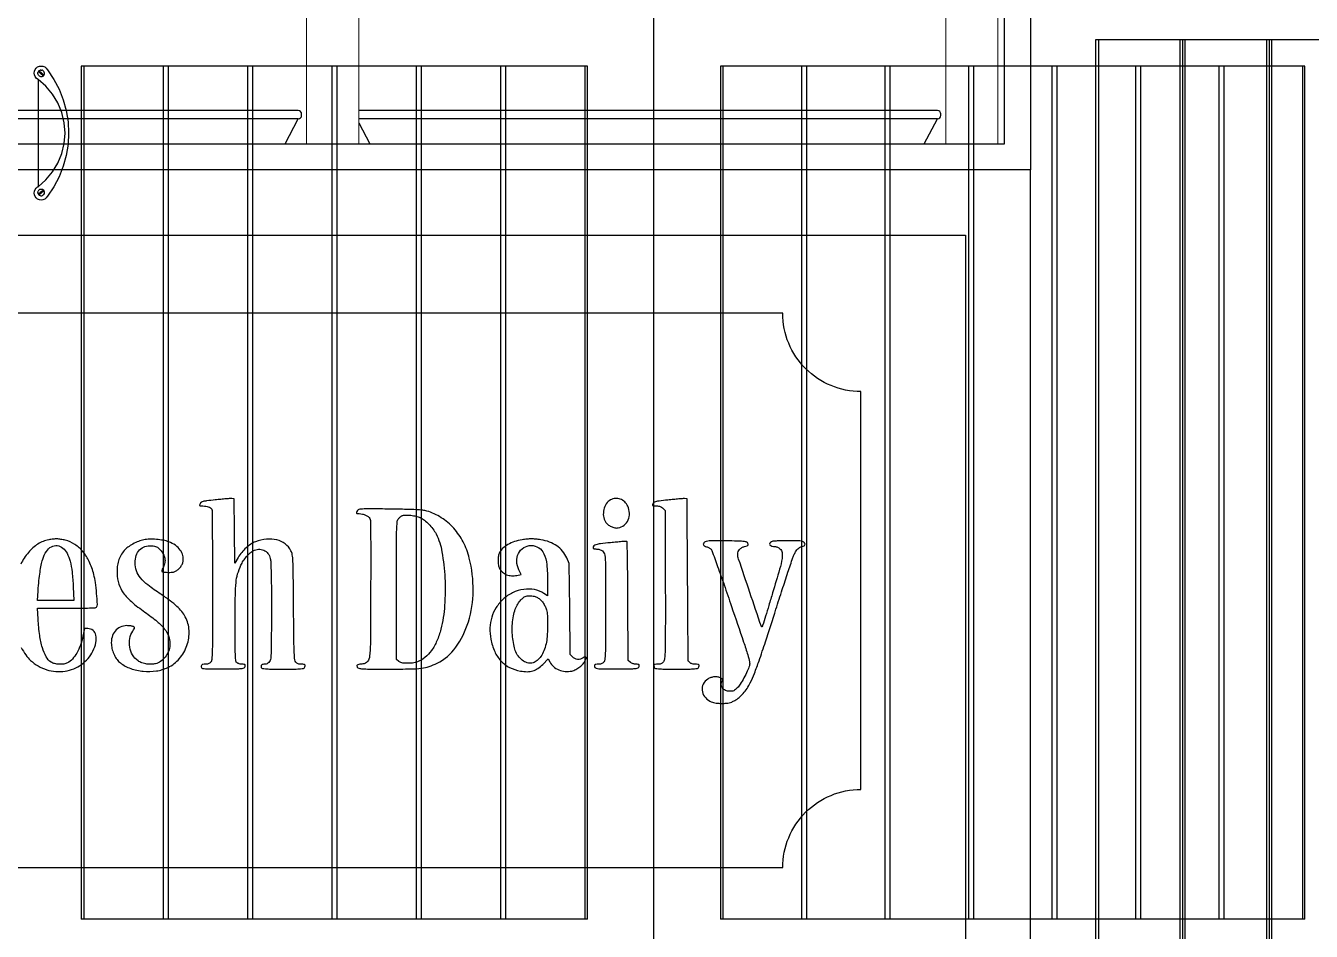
# Model space of a CAD drawing. Header units: millimetres. Extents: x 106699 to 122058, y 158555 to 162844.
# Drawn here: x 108572.9 to 108671.4, y 160760.4 to 160829.9 of the extents above; entities that cross this region are included whole.
import ezdxf

# ---------------------------------------------------------------- set-up
doc = ezdxf.new("R2010")
doc.units = ezdxf.units.MM
for name, color, linetype, lineweight in [('300_Z4_STR_F03$0$AUDIT_D_220920114151-103', 251, 'Continuous', 5), ('ahsap gorunus arka kalın', 43, 'Continuous', 9), ('cam gorunus on', 142, 'Continuous', 15)]:
    doc.layers.add(name, color=color, linetype=linetype, lineweight=lineweight)
doc.layers.add('S2000-002 Çizgi', color=7, linetype='Continuous')

# ---------------------------------------------------------------- blocks, each defined once
blk = doc.blocks.new('A$C254879b2')
at = {"layer": 'S2000-002 Çizgi', "color": 8, "true_color": 0x7a7a7a}
for p, q in [((415.628, 12.001), (415.628, 87.5)), ((368.119, 81.86), (368.137, 82)), ((368.137, 81.721), (368.119, 81.86)), ((368.137, 82), (368.191, 82.13)), ((368.191, 82.13), (368.277, 82.242)), ((368.277, 82.242), (368.389, 82.328)), ((368.389, 82.328), (368.519, 82.381)), ((368.404, 81.822), (368.408, 81.889)), ((368.418, 81.757), (368.404, 81.822)), ((368.408, 81.889), (368.428, 81.952)), ((368.428, 81.952), (368.446, 81.979)), ((368.465, 82.008), (368.446, 81.979)), ((368.446, 81.979), (368.504, 81.929)), ((368.49, 82.032), (368.465, 82.008)), ((368.49, 82.032), (368.514, 82.053)), ((368.549, 81.982), (368.49, 82.032)), ((368.533, 81.902), (368.504, 81.929)), ((368.514, 82.053), (368.573, 82.083)), ((368.519, 82.381), (368.658, 82.4)), ((368.533, 81.902), (368.538, 81.9)), ((368.577, 81.867), (368.538, 81.9)), ((368.549, 81.982), (368.58, 81.957)), ((368.639, 82.097), (368.573, 82.083)), ((368.577, 81.867), (368.697, 81.765)), ((368.58, 81.957), (368.583, 81.953)), ((368.583, 81.953), (368.622, 81.92)), ((368.742, 81.818), (368.622, 81.92)), ((368.639, 82.097), (368.705, 82.094)), ((368.658, 82.4), (368.798, 82.381)), ((368.769, 82.074), (368.705, 82.094)), ((368.742, 81.818), (368.78, 81.785)), ((368.825, 82.037), (368.769, 82.074)), ((368.798, 82.381), (368.928, 82.328)), ((368.87, 81.988), (368.825, 82.037)), ((368.9, 81.928), (368.87, 81.988)), ((368.89, 81.733), (368.911, 81.797)), ((368.914, 81.863), (368.9, 81.928)), ((368.911, 81.797), (368.914, 81.863)), ((368.928, 82.328), (369.04, 82.242)), ((369.04, 82.242), (369.125, 82.13)), ((369.125, 82.13), (369.139, 82.098)), ((369.139, 82.098), (369.623, 81.381)), ((371.729, 82.4), (371.729, 17.001)), ((371.92, 82.4), (371.729, 82.4)), ((371.92, 82.4), (371.92, 17.001)), ((378.005, 82.4), (371.92, 82.4)), ((378.005, 82.4), (378.005, 17.001)), ((378.196, 82.4), (378.005, 82.4)), ((378.386, 82.4), (378.196, 82.4)), ((378.386, 82.4), (378.386, 17.001)), ((384.472, 82.4), (378.386, 82.4)), ((384.472, 82.4), (384.472, 17.001)), ((384.662, 82.4), (384.472, 82.4)), ((384.853, 82.4), (384.662, 82.4)), ((384.853, 82.4), (384.853, 17.001)), ((390.938, 82.4), (384.853, 82.4)), ((390.938, 82.4), (390.938, 17.001)), ((391.129, 82.4), (390.938, 82.4)), ((391.319, 82.4), (391.129, 82.4)), ((391.319, 82.4), (391.319, 17.001)), ((397.405, 82.4), (391.319, 82.4)), ((397.405, 82.4), (397.405, 17.001)), ((397.595, 82.4), (397.405, 82.4)), ((397.786, 82.4), (397.595, 82.4)), ((397.786, 82.4), (397.786, 17.001)), ((403.871, 82.4), (397.786, 82.4)), ((403.871, 82.4), (403.871, 17.001)), ((404.062, 82.4), (403.871, 82.4)), ((404.252, 82.4), (404.062, 82.4)), ((404.252, 82.4), (404.252, 17.001)), ((410.338, 82.4), (404.252, 82.4)), ((410.338, 82.4), (410.338, 17.001)), ((410.528, 82.4), (410.338, 82.4)), ((410.528, 17.001), (410.528, 82.4)), ((420.728, 82.4), (420.728, 17.001)), ((420.916, 82.4), (420.728, 82.4)), ((420.916, 82.4), (420.916, 17.001)), ((426.939, 82.4), (420.916, 82.4)), ((426.939, 82.4), (426.939, 17.001)), ((427.128, 82.4), (426.939, 82.4)), ((427.316, 82.4), (427.128, 82.4)), ((427.316, 82.4), (427.316, 17.001)), ((433.339, 82.4), (427.316, 82.4)), ((433.339, 82.4), (433.339, 17.001)), ((433.528, 82.4), (433.339, 82.4)), ((433.716, 82.4), (433.528, 82.4)), ((433.716, 82.4), (433.716, 17.001)), ((439.739, 82.4), (433.716, 82.4)), ((439.739, 82.4), (439.739, 17.001)), ((439.928, 82.4), (439.739, 82.4)), ((440.116, 82.4), (439.928, 82.4)), ((440.116, 82.4), (440.116, 17.001)), ((446.139, 82.4), (440.116, 82.4)), ((446.139, 82.4), (446.139, 17.001)), ((446.328, 82.4), (446.139, 82.4)), ((446.516, 82.4), (446.328, 82.4)), ((446.516, 82.4), (446.516, 17.001)), ((452.539, 82.4), (446.516, 82.4)), ((452.539, 82.4), (452.539, 17.001)), ((452.728, 82.4), (452.539, 82.4)), ((452.916, 82.4), (452.728, 82.4)), ((452.916, 82.4), (452.916, 17.001)), ((458.939, 82.4), (452.916, 82.4)), ((458.939, 82.4), (458.939, 17.001)), ((459.128, 82.4), (458.939, 82.4)), ((459.316, 82.4), (459.128, 82.4)), ((459.316, 82.4), (459.316, 17.001)), ((465.339, 82.4), (459.316, 82.4)), ((465.339, 82.4), (465.339, 17.001)), ((465.528, 82.4), (465.339, 82.4)), ((465.528, 17.001), (465.528, 82.4)), ((368.191, 81.591), (368.137, 81.721)), ((368.277, 81.479), (368.191, 81.591)), ((368.389, 81.393), (368.277, 81.479)), ((368.421, 81.38), (368.389, 81.393)), ((368.449, 81.698), (368.418, 81.757)), ((369.021, 80.858), (368.421, 81.38)), ((368.421, 81.38), (368.421, 80.809)), ((368.421, 80.809), (368.421, 80.177)), ((368.449, 81.698), (368.494, 81.648)), ((368.494, 81.648), (368.55, 81.612)), ((368.55, 81.612), (368.613, 81.591)), ((368.613, 81.591), (368.68, 81.588)), ((368.68, 81.588), (368.745, 81.602)), ((368.735, 81.733), (368.697, 81.765)), ((368.738, 81.728), (368.735, 81.733)), ((368.769, 81.704), (368.738, 81.728)), ((368.745, 81.602), (368.804, 81.632)), ((368.769, 81.704), (368.828, 81.654)), ((368.785, 81.783), (368.78, 81.785)), ((368.785, 81.783), (368.814, 81.756)), ((368.804, 81.632), (368.828, 81.654)), ((368.873, 81.706), (368.814, 81.756)), ((368.828, 81.654), (368.854, 81.677)), ((368.854, 81.677), (368.873, 81.706)), ((368.873, 81.706), (368.89, 81.733)), ((369.534, 80.249), (369.021, 80.858)), ((369.623, 81.381), (370.027, 80.617)), ((368.421, 80.177), (368.421, 79.494)), ((369.946, 79.568), (369.534, 80.249)), ((370.027, 80.617), (370.346, 79.813)), ((368.421, 79.494), (368.421, 78.772)), ((370.247, 78.831), (369.946, 79.568)), ((370.346, 79.813), (370.577, 78.98)), ((370.577, 78.98), (370.716, 78.127)), ((368.421, 78.772), (368.421, 78.024)), ((368.421, 78.024), (368.421, 77.263)), ((370.431, 78.057), (370.247, 78.831)), ((370.493, 77.263), (370.431, 78.057)), ((370.716, 78.127), (370.763, 77.263)), ((368.421, 77.263), (368.421, 76.502)), ((370.431, 76.47), (370.493, 77.263)), ((370.763, 77.263), (370.716, 76.4)), ((368.421, 76.502), (368.421, 75.754)), ((370.247, 75.696), (370.431, 76.47)), ((370.716, 76.4), (370.577, 75.547)), ((368.421, 75.754), (368.421, 75.033)), ((368.421, 75.033), (368.421, 74.35)), ((369.534, 74.278), (369.946, 74.959)), ((369.946, 74.959), (370.247, 75.696)), ((370.577, 75.547), (370.346, 74.713)), ((368.421, 74.35), (368.421, 73.717)), ((369.021, 73.669), (369.534, 74.278)), ((370.027, 73.91), (369.623, 73.145)), ((370.346, 74.713), (370.027, 73.91)), ((368.137, 72.806), (368.191, 72.936)), ((368.191, 72.936), (368.277, 73.048)), ((368.277, 73.048), (368.389, 73.133)), ((368.389, 73.133), (368.421, 73.147)), ((368.421, 73.717), (368.421, 73.147)), ((368.421, 73.147), (369.021, 73.669)), ((368.504, 72.914), (368.561, 72.949)), ((368.561, 72.949), (368.625, 72.967)), ((368.625, 72.967), (368.692, 72.969)), ((368.692, 72.969), (368.757, 72.953)), ((368.757, 72.953), (368.815, 72.921)), ((369.623, 73.145), (369.139, 72.429)), ((368.119, 72.666), (368.137, 72.806)), ((368.137, 72.527), (368.119, 72.666)), ((368.191, 72.397), (368.137, 72.527)), ((368.277, 72.285), (368.191, 72.397)), ((368.389, 72.199), (368.277, 72.285)), ((368.519, 72.145), (368.389, 72.199)), ((368.41, 72.743), (368.426, 72.808)), ((368.41, 72.743), (368.411, 72.676)), ((368.43, 72.612), (368.411, 72.676)), ((368.458, 72.866), (368.426, 72.808)), ((368.446, 72.585), (368.43, 72.612)), ((368.507, 72.633), (368.446, 72.585)), ((368.446, 72.585), (368.464, 72.555)), ((368.504, 72.914), (368.458, 72.866)), ((368.464, 72.555), (368.49, 72.531)), ((368.49, 72.531), (368.55, 72.579)), ((368.49, 72.531), (368.513, 72.509)), ((368.507, 72.633), (368.536, 72.659)), ((368.513, 72.509), (368.571, 72.477)), ((368.658, 72.127), (368.519, 72.145)), ((368.536, 72.659), (368.541, 72.661)), ((368.541, 72.661), (368.581, 72.693)), ((368.581, 72.603), (368.55, 72.579)), ((368.571, 72.477), (368.636, 72.461)), ((368.704, 72.791), (368.581, 72.693)), ((368.581, 72.603), (368.585, 72.607)), ((368.624, 72.639), (368.585, 72.607)), ((368.624, 72.639), (368.747, 72.737)), ((368.636, 72.461), (368.703, 72.462)), ((368.798, 72.145), (368.658, 72.127)), ((368.703, 72.462), (368.767, 72.481)), ((368.704, 72.791), (368.743, 72.823)), ((368.746, 72.827), (368.743, 72.823)), ((368.746, 72.827), (368.778, 72.85)), ((368.786, 72.769), (368.747, 72.737)), ((368.767, 72.481), (368.824, 72.515)), ((368.838, 72.899), (368.778, 72.85)), ((368.791, 72.771), (368.786, 72.769)), ((368.821, 72.796), (368.791, 72.771)), ((368.928, 72.199), (368.798, 72.145)), ((368.815, 72.921), (368.838, 72.899)), ((368.821, 72.796), (368.881, 72.845)), ((368.824, 72.515), (368.87, 72.563)), ((368.863, 72.875), (368.838, 72.899)), ((368.881, 72.845), (368.863, 72.875)), ((368.87, 72.563), (368.902, 72.622)), ((368.898, 72.818), (368.881, 72.845)), ((368.917, 72.753), (368.898, 72.818)), ((368.902, 72.622), (368.918, 72.687)), ((368.918, 72.687), (368.917, 72.753)), ((369.04, 72.285), (368.928, 72.199)), ((369.125, 72.397), (369.04, 72.285)), ((369.139, 72.429), (369.125, 72.397)), ((371.92, 17.001), (371.729, 17.001)), ((378.005, 17.001), (371.92, 17.001)), ((378.196, 17.001), (378.005, 17.001)), ((378.386, 17.001), (378.196, 17.001)), ((384.472, 17.001), (378.386, 17.001)), ((384.662, 17.001), (384.472, 17.001)), ((384.853, 17.001), (384.662, 17.001)), ((390.938, 17.001), (384.853, 17.001)), ((391.129, 17.001), (390.938, 17.001)), ((391.319, 17.001), (391.129, 17.001)), ((397.405, 17.001), (391.319, 17.001)), ((397.595, 17.001), (397.405, 17.001)), ((397.786, 17.001), (397.595, 17.001)), ((403.871, 17.001), (397.786, 17.001)), ((404.062, 17.001), (403.871, 17.001)), ((404.252, 17.001), (404.062, 17.001)), ((410.338, 17.001), (404.252, 17.001)), ((410.528, 17.001), (410.338, 17.001)), ((420.916, 17.001), (420.728, 17.001)), ((426.939, 17.001), (420.916, 17.001)), ((427.128, 17.001), (426.939, 17.001)), ((427.316, 17.001), (427.128, 17.001)), ((433.339, 17.001), (427.316, 17.001)), ((433.528, 17.001), (433.339, 17.001)), ((433.716, 17.001), (433.528, 17.001)), ((439.739, 17.001), (433.716, 17.001)), ((439.928, 17.001), (439.739, 17.001)), ((440.116, 17.001), (439.928, 17.001)), ((446.139, 17.001), (440.116, 17.001)), ((446.328, 17.001), (446.139, 17.001)), ((446.516, 17.001), (446.328, 17.001)), ((452.539, 17.001), (446.516, 17.001)), ((452.728, 17.001), (452.539, 17.001)), ((452.916, 17.001), (452.728, 17.001)), ((458.939, 17.001), (452.916, 17.001)), ((459.128, 17.001), (458.939, 17.001)), ((459.316, 17.001), (459.128, 17.001)), ((465.339, 17.001), (459.316, 17.001)), ((465.528, 17.001), (465.339, 17.001))]:
    blk.add_line(p, q, dxfattribs=at)
blk = doc.blocks.new('A$C25c8e8f5')
at = {"layer": 'cam gorunus on'}
for p, q in [((150.998, 5.471, -6.083), (150.998, 65.971, 0.07)), ((98, 5.471, -6.083), (98, 61.971, 0.07)), ((101.996, 5.471, -6.083), (101.996, 61.971, 0.07)), ((147.003, 5.471, -6.083), (147.003, 61.971, 0.07))]:
    blk.add_line(p, q, dxfattribs=at)
at = {"layer": 'S2000-002 Çizgi', "color": 8, "true_color": 0x7a7a7a}
for p, q in [((52.993, 5.471, -6.083), (98, 5.471, -6.083)), ((101.996, 5.471, -6.083), (147.003, 5.471, -6.083))]:
    blk.add_line(p, q, dxfattribs=at)
at = {"layer": 'S2000-002 Çizgi', "color": 8, "true_color": 0x7a7a7a, "elevation": -6.083}
for points in [[(97.366, 7.376, 0.414214), (97.62, 7.63), (97.62, 7.757, 0.414214), (97.366, 8.011), (52.993, 8.011)], [(146.369, 7.376, 0.414214), (146.623, 7.63), (146.623, 7.757, 0.414214), (146.369, 8.011), (101.996, 8.011)]]:
    blk.add_lwpolyline(points, format="xyb", dxfattribs=at)
for points in [[(52.993, 7.077), (53.849, 5.471), (96.35, 5.471), (97.366, 7.376), (52.993, 7.376)], [(101.996, 7.077), (102.852, 5.471), (145.353, 5.471), (146.369, 7.376), (101.996, 7.376)]]:
    blk.add_lwpolyline(points, dxfattribs=at)
blk = doc.blocks.new('A$C75c05701')
for points in [[(101.08, 21.07, 0.00301), (100.18, 20.97, 0.031649), (99.82, 20.91, 0.088385), (99.62, 20.82, 0.138022), (99.51, 20.68, 0.032296), (99.45, 20.54, 0.308533), (99.47, 20.48, 0.16035), (99.55, 20.45, 0.009033), (99.8, 20.45, -0.040323), (100.1, 20.42, -0.048696), (100.36, 20.35, -0.055089), (100.58, 20.25, -0.101875), (100.72, 20.11, -0.145671), (100.75, 20.01, -0.000152), (100.77, 17.75, -0.001444), (100.79, 15.21, -0.000884), (100.79, 12.22, -0.000363), (100.79, 7.15, -0.005907), (100.77, 5.44, -0.011816), (100.72, 4.53, -0.180228), (100.59, 4.25, -0.061877), (100.49, 4.17, -0.046522), (100.35, 4.1, -0.044352), (100.2, 4.06, -0.043768), (100.05, 4.05, 0.036616), (99.81, 4.03, 0.143139), (99.68, 3.97, 0.215675), (99.63, 3.86, 0.093376), (99.65, 3.71, 0.259912), (99.76, 3.62, 0.032114), (100.08, 3.58, 0.015887), (100.65, 3.56, 0.001859), (101.93, 3.57, 0.00128), (103.4, 3.59, 0.023614), (103.87, 3.62, 0.09741), (104.08, 3.69, 0.236677), (104.18, 3.82, 0.056458), (104.18, 3.94, 0.216303), (104.14, 4.01, 0.139501), (104.06, 4.04, 0.019946), (103.87, 4.05, -0.036272), (103.73, 4.06, -0.028973), (103.57, 4.09, -0.029814), (103.44, 4.14, -0.062964), (103.34, 4.19, -0.199403), (103.22, 4.39, -0.026425), (103.17, 4.87, -0.010831), (103.15, 5.8, -0.000787), (103.14, 8.37, -0.00274), (103.16, 11.21, -0.021997), (103.23, 12.52, -0.044954), (103.4, 13.41, -0.037575), (103.74, 14.31, -0.039595), (103.98, 14.75, -0.029224), (104.32, 15.2, -0.029767), (104.68, 15.58, -0.067661), (105.01, 15.8, -0.10479), (105.56, 15.96, -0.121264), (106.1, 15.86, -0.12131), (106.53, 15.52, -0.104921), (106.78, 15.01, -0.053708), (106.83, 14.63, -0.002892), (106.87, 13.42, -0.0037), (106.89, 11.79, -0.00142), (106.89, 9.53, -0.00122), (106.88, 5.75, -0.028304), (106.82, 4.68, -0.144266), (106.62, 4.23, -0.22352), (106.24, 4.05, 0.037457), (106.01, 4.03, 0.14318), (105.87, 3.97, 0.21404), (105.83, 3.86, 0.094066), (105.85, 3.71, 0.259047), (105.96, 3.62, 0.02991), (106.28, 3.58, 0.015736), (106.85, 3.55, 0.001987), (108.09, 3.55, 0.001999), (109.33, 3.55, 0.015632), (109.9, 3.58, 0.029305), (110.23, 3.62, 0.259789), (110.33, 3.71, 0.043527), (110.39, 3.89, 0.242265), (110.36, 3.99, 0.181153), (110.26, 4.04, 0.02391), (110.01, 4.05, -0.034491), (109.83, 4.06, -0.053264), (109.67, 4.1, -0.059793), (109.54, 4.16, -0.061407), (109.43, 4.26, -0.158808), (109.32, 4.52, -0.015877), (109.26, 5.22, -0.007696), (109.23, 6.51, -0.000605), (109.19, 9.93, 0.000562), (109.16, 13.51, 0.008654), (109.12, 14.74, 0.025202), (109.06, 15.4, 0.086313), (108.92, 15.81, 0.109347), (108.32, 16.52, 0.099042), (107.45, 16.93, 0.087417), (106.4, 17.01, 0.064666), (105.25, 16.74, 0.055482), (104.76, 16.49, 0.03902), (104.27, 16.11, 0.037281), (103.82, 15.64, 0.038166), (103.45, 15.11), (103.1, 14.51), (103.07, 17.86), (103.04, 21.2), (102.79, 21.21, 0.031128), (102.63, 21.21, 0.002337), (102.19, 21.18, 0.003224), (101.66, 21.13, 0.002445)], [(115.8, 19.96, 0.019508), (115.71, 19.77, 0.247013), (115.71, 19.7, 0.239843), (115.78, 19.66, 0.018483), (116, 19.65, -0.059377), (116.32, 19.61, -0.04601), (116.65, 19.5, -0.047898), (116.93, 19.34, -0.117236), (117.09, 19.16, -0.119501), (117.14, 18.94, -0.001127), (117.17, 17.3, -0.002861), (117.18, 15.09, -0.000853), (117.17, 11.7, -0.000662), (117.14, 6.15, -0.024173), (117.07, 4.88, -0.146854), (116.85, 4.34, -0.194856), (116.38, 4.08, 0.006633), (115.94, 4.03, 0.093369), (115.79, 3.97, 0.306162), (115.75, 3.89, 0.090276), (115.79, 3.75, 0.216607), (115.95, 3.63, 0.04124), (116.32, 3.58, 0.014343), (117.04, 3.55, 0.00098), (119.08, 3.55, 0.003771), (121.35, 3.57, 0.026824), (122.45, 3.64, 0.050031), (123.23, 3.82, 0.035548), (124.06, 4.16, 0.12227), (125.99, 5.81, 0.080862), (127.29, 8.44, 0.071872), (127.79, 11.66, 0.06389), (127.39, 15.03, 0.057386), (126.75, 16.72, 0.064719), (125.77, 18.15, 0.067251), (124.49, 19.23, 0.070413), (122.99, 19.92, 0.045078), (122.57, 20, 0.013485), (121.91, 20.06, 0.0083), (120.9, 20.09, 0.001871), (119.18, 20.12, 0.000909), (117.06, 20.15, 0.014124), (116.33, 20.13, 0.041987), (115.96, 20.08, 0.219567)], [(142, 21.07, 0.124641), (141.57, 20.67, 0.087296), (141.32, 20.07, 0.08521), (141.28, 19.39, 0.109575), (141.49, 18.81, 0.082245), (141.73, 18.53, 0.060983), (142.08, 18.31, 0.062332), (142.46, 18.18, 0.098755), (142.8, 18.18, 0.11654), (143.42, 18.47, 0.122432), (143.84, 19, 0.115916), (143.97, 19.69, 0.096959), (143.8, 20.42, 0.093846), (143.48, 20.87, 0.105835), (143.03, 21.16, 0.108989), (142.51, 21.22, 0.104828)], [(147.95, 21.06, 0.002976), (147.05, 20.96, 0.030261), (146.68, 20.89, 0.084862), (146.49, 20.8, 0.16069), (146.38, 20.67, 0.051508), (146.35, 20.54, 0.300888), (146.38, 20.48, 0.128978), (146.47, 20.45, 0.008726), (146.75, 20.45, -0.026887), (146.98, 20.44, -0.057858), (147.16, 20.4, -0.065984), (147.31, 20.32, -0.045819), (147.45, 20.2), (147.69, 19.96), (147.69, 12.27, -0.000359), (147.69, 7.19, -0.006153), (147.67, 5.53, -0.014455), (147.62, 4.65, -0.146702), (147.49, 4.31, -0.044989), (147.36, 4.18, -0.077821), (147.24, 4.1, -0.071272), (147.09, 4.06, -0.032307), (146.89, 4.05, 0.023125), (146.63, 4.04, 0.178723), (146.53, 3.99, 0.244831), (146.5, 3.89, 0.044245), (146.55, 3.71, 0.261126), (146.66, 3.62, 0.028436), (146.99, 3.58, 0.015304), (147.58, 3.55, 0.001944), (148.84, 3.55, 0.001944), (150.11, 3.55, 0.015304), (150.7, 3.58, 0.028436), (151.03, 3.62, 0.261126), (151.13, 3.71, 0.044255), (151.19, 3.89, 0.244866), (151.16, 3.99, 0.17869), (151.05, 4.04, 0.023114), (150.8, 4.05, -0.03416), (150.64, 4.06, -0.035443), (150.48, 4.09, -0.038214), (150.34, 4.14, -0.088812), (150.25, 4.21, 0.001685), (150.19, 4.27, 0.00233), (150.13, 4.32, 0.001458), (150.09, 4.37, 0.028801), (150.07, 4.38, -0.232434), (150.06, 4.4, -0.00001), (150.04, 6.86, -0.000435), (150.02, 9.58, -0.000262), (150, 12.8), (149.94, 21.2), (149.69, 21.21, 0.033258), (149.53, 21.21, 0.002433), (149.08, 21.17, 0.003386), (148.54, 21.12, 0.002558)], [(122.3, 19.24, -0.06169), (122.75, 18.98, -0.036674), (123.2, 18.57, -0.035266), (123.62, 18.07, -0.04038), (123.95, 17.55, -0.075179), (124.56, 15.68, -0.029627), (124.86, 12.99, -0.029525), (124.83, 10.13, -0.045222), (124.44, 7.68, -0.039164), (124.03, 6.47, -0.054132), (123.47, 5.47, -0.062645), (122.79, 4.74, -0.092972), (122.03, 4.31, -0.047789), (121.5, 4.18, -0.038471), (120.92, 4.15, -0.039282), (120.39, 4.2, -0.127475), (120.08, 4.34), (119.84, 4.53), (119.84, 11.68, -0.00039), (119.85, 16.4, -0.00664), (119.87, 17.96, -0.016633), (119.92, 18.77, -0.13752), (120.05, 19.11, -0.036886), (120.15, 19.23, -0.029274), (120.27, 19.33, -0.030108), (120.4, 19.42, -0.062816), (120.5, 19.47, -0.07729), (120.85, 19.51, -0.028219), (121.34, 19.48, -0.0282), (121.86, 19.38, -0.041455)], [(85.29, 16.09, -0.099584), (85.73, 15.54, -0.053151), (86.04, 14.72, -0.038663), (86.25, 13.6, -0.016569), (86.37, 12.07), (86.42, 10.65), (84.55, 10.65), (82.67, 10.65), (82.74, 11.67, -0.007195), (82.82, 12.73, -0.012617), (82.93, 13.59, -0.01513), (83.05, 14.32, -0.023773), (83.21, 14.93, -0.068433), (83.59, 15.73, -0.123286), (84.11, 16.23, -0.161334), (84.71, 16.34, -0.14269)], [(93.69, 16.94, 0.043284), (93.14, 16.78, 0.030282), (92.55, 16.5, 0.030747), (92.02, 16.17, 0.060004), (91.65, 15.83, 0.047822), (91.29, 15.32, 0.054071), (91.06, 14.77, 0.050585), (90.93, 14.16, 0.034478), (90.91, 13.45, 0.065195), (91.1, 12.36, 0.08157), (91.55, 11.44, 0.061147), (92.39, 10.54, 0.021479), (93.79, 9.45, -0.017484), (95.07, 8.48, -0.05301), (95.84, 7.7, -0.078756), (96.25, 6.98, -0.090685), (96.39, 6.2, -0.078148), (96.29, 5.55, -0.06863), (95.99, 4.93, -0.070846), (95.54, 4.43, -0.095444), (95.02, 4.14, -0.066715), (94.55, 4.05, -0.047116), (94.01, 4.07, -0.047483), (93.49, 4.2, -0.072434), (93.08, 4.4, -0.107763), (92.52, 5.01, -0.08888), (92.22, 5.83, -0.088294), (92.23, 6.72, -0.104312), (92.54, 7.49, 0.008217), (92.69, 7.72, 0.112134), (92.73, 7.81, 0.249189), (92.7, 7.88, 0.054863), (92.6, 7.95, 0.067328), (92.49, 7.99, 0.018686), (92.32, 8.02, 0.018509), (92.12, 8.04, 0.018435), (91.92, 8.05, 0.107761), (91.24, 7.9, 0.11562), (90.71, 7.49, 0.107121), (90.39, 6.86, 0.08196), (90.32, 6.08, 0.051363), (90.42, 5.54, 0.043633), (90.63, 5, 0.045176), (90.91, 4.53, 0.071604), (91.25, 4.19, 0.078999), (92.32, 3.61, 0.060336), (93.63, 3.32, 0.059863), (94.98, 3.36, 0.074618), (96.18, 3.72, 0.106207), (97.37, 4.63, 0.09409), (98.15, 6, 0.094974), (98.37, 7.54, 0.110789), (97.98, 8.96, 0.048508), (97.61, 9.51, 0.035694), (97.11, 10.04, 0.027332), (96.42, 10.62, 0.011927), (95.44, 11.31, -0.017185), (94.1, 12.26, -0.057517), (93.33, 13.01, -0.086629), (92.92, 13.73, -0.083773), (92.78, 14.56, -0.077743), (92.9, 15.32, -0.116288), (93.24, 15.9, -0.124066), (93.79, 16.24, -0.096174), (94.48, 16.32, -0.022506), (94.8, 16.28, -0.071508), (95, 16.22, -0.070765), (95.17, 16.1, -0.02173), (95.4, 15.88, -0.061274), (95.7, 15.46, -0.083292), (95.86, 15.03, -0.086539), (95.86, 14.58, -0.072024), (95.71, 14.13, 0.011997), (95.63, 13.97, 0.018561), (95.57, 13.82, 0.013343), (95.54, 13.7, 0.273869), (95.54, 13.66, 0.179326), (95.71, 13.59, 0.016017), (96.16, 13.57, 0.020665), (96.62, 13.58, 0.08058), (96.89, 13.65, 0.070498), (97.18, 13.82, 0.054323), (97.45, 14.08, 0.05422), (97.64, 14.39, 0.069456), (97.75, 14.71, 0.1097), (97.73, 15.31, 0.09633), (97.46, 15.88, 0.083939), (96.96, 16.37, 0.06059), (96.26, 16.73, 0.045384), (95.7, 16.89, 0.023642), (94.98, 16.98, 0.023638), (94.26, 17.01, 0.048432)], [(132.87, 16.95, 0.03583), (132.06, 16.75, 0.051481), (131.39, 16.45, 0.059707), (130.87, 16.07, 0.084999), (130.53, 15.62, 0.078401), (130.41, 15.26, 0.041729), (130.37, 14.8, 0.041704), (130.41, 14.33, 0.077151), (130.53, 13.97, 0.093941), (130.83, 13.59, 0.085946), (131.25, 13.33, 0.07993), (131.77, 13.22, 0.066857), (132.32, 13.26), (132.76, 13.36), (132.53, 13.82, -0.107693), (132.3, 14.7, -0.126636), (132.48, 15.53, -0.138512), (133.02, 16.13, -0.139881), (133.79, 16.35, -0.142502), (134.58, 16.12, -0.146249), (135.11, 15.5, -0.08277), (135.41, 14.39, -0.023353), (135.49, 12.58), (135.49, 11.15), (135.12, 11.39, 0.100051), (134.14, 11.78, 0.081266), (133.02, 11.8, 0.076773), (131.88, 11.46, 0.074385), (130.89, 10.78, 0.06399), (130.17, 9.92, 0.067509), (129.71, 8.92, 0.066076), (129.53, 7.82, 0.057376), (129.62, 6.65, 0.055117), (130.02, 5.37, 0.083594), (130.66, 4.4, 0.089229), (131.55, 3.73, 0.071892), (132.68, 3.35, 0.041618), (133.39, 3.28, 0.075736), (133.97, 3.36, 0.077862), (134.48, 3.61, 0.046338), (135, 4.04), (135.57, 4.61), (135.73, 4.29, 0.103277), (136.1, 3.81, 0.080902), (136.66, 3.46, 0.077126), (137.33, 3.3, 0.079875), (138, 3.35, 0.059697), (138.43, 3.51, 0.049016), (138.84, 3.77, 0.050419), (139.18, 4.1, 0.076834), (139.4, 4.45, 0.02829), (139.48, 4.69, 0.251122), (139.46, 4.8, 0.340997), (139.37, 4.82, 0.0407), (139.18, 4.71, -0.08583), (138.9, 4.58, -0.089686), (138.61, 4.55, -0.090941), (138.32, 4.63, -0.091326), (138.09, 4.81), (137.84, 5.06), (137.79, 9.78), (137.74, 14.5), (137.48, 15.06, 0.061665), (137.04, 15.77, 0.068679), (136.44, 16.32, 0.065159), (135.7, 16.71, 0.048036), (134.79, 16.94, 0.01588), (134.27, 17.01, 0.02362), (133.82, 17.03, 0.024193), (133.36, 17.01, 0.017872)], [(142.01, 16.64, 0.005154), (140.97, 16.53, 0.04298), (140.5, 16.43, 0.121936), (140.28, 16.3, 0.196565), (140.2, 16.1, 0.304231), (140.22, 16.05, 0.036043), (140.33, 16.02, 0.033316), (140.48, 15.99, 0.020871), (140.66, 15.97, -0.153572), (141.17, 15.79, -0.197034), (141.41, 15.36, -0.033937), (141.49, 14.35, -0.000978), (141.49, 10.03, -0.000532), (141.49, 6.42, -0.008108), (141.47, 5.17, -0.019183), (141.42, 4.51, -0.170142), (141.29, 4.25, -0.06175), (141.19, 4.17, -0.045015), (141.06, 4.1, -0.043405), (140.91, 4.06, -0.046348), (140.76, 4.05, 0.025131), (140.5, 4.04, 0.156335), (140.38, 3.98, 0.267906), (140.35, 3.89, 0.073717), (140.4, 3.73, 0.202948), (140.54, 3.63, 0.052267), (140.81, 3.58, 0.018831), (141.35, 3.56, 0.001601), (142.72, 3.57, 0.001275), (144.2, 3.59, 0.023544), (144.67, 3.62, 0.097124), (144.88, 3.69, 0.237063), (144.98, 3.82, 0.057306), (144.98, 3.95, 0.218645), (144.94, 4.01, 0.137315), (144.86, 4.04, 0.019008), (144.66, 4.05, -0.046256), (144.51, 4.06, -0.033113), (144.35, 4.1, -0.033592), (144.2, 4.17, -0.057288), (144.08, 4.24), (143.84, 4.43), (143.81, 10.56, 0.001074), (143.8, 12.92, 0.001766), (143.77, 14.91, 0.000163), (143.74, 16.69, 0.221592), (143.71, 16.75, 0.186776), (143.65, 16.77, 0.001851), (143.18, 16.75, 0.005738), (142.64, 16.7, 0.003651)], [(151.75, 16.69, 0.075497), (151.64, 16.54, 0.229961), (151.63, 16.41, 0.179953), (151.74, 16.31, 0.046261), (151.96, 16.23, -0.03607), (152.09, 16.19, -0.027451), (152.22, 16.12, -0.028076), (152.34, 16.05, -0.056494), (152.42, 15.97, -0.095031), (152.51, 15.82, -0.000508), (153.11, 14.16, -0.00221), (153.78, 12.27, -0.001398), (154.54, 10.05, -0.00062), (155.8, 6.35, -0.008817), (156.23, 5.02, -0.022847), (156.41, 4.3, -0.123223), (156.39, 3.9, -0.034868), (156.18, 3.33, -0.017244), (155.83, 2.63, -0.016604), (155.45, 1.99, -0.05527), (155.14, 1.6, -0.023756), (154.94, 1.42, -0.066335), (154.77, 1.31, -0.073027), (154.6, 1.26, -0.033476), (154.36, 1.25, -0.104341), (153.91, 1.34, -0.137025), (153.6, 1.6, -0.154111), (153.48, 1.97, -0.141533), (153.59, 2.35, 0.089147), (153.62, 2.42, 0.16249), (153.61, 2.49, 0.11951), (153.56, 2.55, 0.037896), (153.46, 2.62, 0.088031), (153.16, 2.72, 0.056869), (152.78, 2.74, 0.055841), (152.4, 2.67, 0.074822), (152.09, 2.52, 0.125325), (151.62, 2, 0.145789), (151.5, 1.35, 0.138374), (151.75, 0.71, 0.108803), (152.31, 0.23, 0.033845), (152.57, 0.12, 0.041957), (152.82, 0.05, 0.033118), (153.12, 0.01, 0.012418), (153.54, 0, 0.012247), (154.01, 0.01, 0.042987), (154.3, 0.05, 0.050269), (154.56, 0.14, 0.021446), (154.89, 0.3, 0.050484), (155.33, 0.61, 0.037105), (155.75, 1.03, 0.034215), (156.15, 1.54, 0.028582), (156.49, 2.14, 0.022272), (156.92, 3.11, 0.009804), (157.4, 4.41, 0.005799), (158.06, 6.38, 0.00129), (159.15, 9.76, -0.001421), (159.8, 11.79, -0.002069), (160.39, 13.58, -0.00102), (160.9, 15.1, -0.035862), (161.04, 15.45, -0.021168), (161.24, 15.79, -0.061686), (161.41, 16, -0.077659), (161.6, 16.14, -0.049877), (161.86, 16.24, 0.051186), (162.06, 16.31, 0.18073), (162.15, 16.42, 0.220661), (162.15, 16.54, 0.076745), (162.04, 16.69, 0.13453), (161.89, 16.77, 0.038394), (161.63, 16.82, 0.020548), (161.19, 16.84, 0.003701), (160.38, 16.85, 0.006201), (159.78, 16.84, 0.009068), (159.26, 16.82, 0.006399), (158.83, 16.79, 0.101529), (158.69, 16.74, 0.130525), (158.52, 16.59, 0.305648), (158.52, 16.42, 0.176025), (158.71, 16.29, 0.061966), (159.05, 16.25, -0.076299), (159.16, 16.23, -0.033131), (159.3, 16.18, -0.031812), (159.44, 16.1, -0.036601), (159.56, 16.01, -0.180124), (159.78, 15.61, -0.078351), (159.78, 14.99, -0.029216), (159.53, 13.91, -0.003178), (158.8, 11.45, -0.000301), (158.41, 10.15, -0.00047), (158.07, 9.04, -0.000125), (157.77, 8.07, -0.016697), (157.73, 7.95, -0.702316), (157.64, 7.95, -0.000416), (156.44, 11.49, -0.000818), (155.28, 14.94, -0.079637), (155.19, 15.45, -0.09001), (155.24, 15.72, -0.092003), (155.38, 15.95, -0.084435), (155.6, 16.13, -0.062351), (155.9, 16.25, 0.016139), (156.16, 16.33, 0.15133), (156.26, 16.4, 0.256591), (156.27, 16.49, 0.050233), (156.2, 16.65, 0.212132), (156.07, 16.73, 0.02232), (155.72, 16.78, 0.014509), (155.13, 16.81, 0.002444), (154.01, 16.83, 0.002138), (152.81, 16.84, 0.016615), (152.24, 16.83, 0.035149), (151.92, 16.78, 0.147159)], [(134.46, 10.96, -0.05501), (134.75, 10.73, -0.042229), (135.03, 10.42, -0.041781), (135.24, 10.06, -0.050271), (135.38, 9.7, -0.057913), (135.48, 9.09, -0.011697), (135.49, 7.99, -0.012554), (135.45, 6.89, -0.042474), (135.34, 6.17, -0.03698), (135.11, 5.44, -0.055754), (134.8, 4.86, -0.066492), (134.42, 4.44, -0.099252), (133.99, 4.2, -0.13131), (133.51, 4.17, -0.088157), (133, 4.38, -0.078296), (132.54, 4.79, -0.071511), (132.21, 5.32, -0.047789), (132.03, 5.91, -0.02242), (131.89, 6.69, -0.022191), (131.83, 7.52, -0.032326), (131.85, 8.25, -0.024376), (131.96, 9.06, -0.039361), (132.15, 9.74, -0.046373), (132.41, 10.29, -0.063223), (132.74, 10.72, -0.016789), (133, 10.96, -0.070847), (133.18, 11.08, -0.08206), (133.37, 11.13, -0.027156), (133.66, 11.15, -0.028395), (133.88, 11.13, -0.030053), (134.1, 11.1, -0.031907), (134.29, 11.04, -0.046407)]]:
    blk.add_lwpolyline(points, format="xyb", close=True)
blk.add_lwpolyline([(80.99, 5.79, 0.033308), (81.46, 5.02, 0.054396), (81.96, 4.45, 0.108921), (83.63, 3.48, 0.114776), (85.52, 3.33, 0.118919), (87.23, 4.03, 0.123085), (88.41, 5.42, 0.060007), (88.72, 6.3, 0.109868), (88.72, 7.05, 0.162292), (88.42, 7.55, 0.178678), (87.89, 7.75), (87.53, 7.75), (87.37, 6.95, -0.035859), (87.11, 6.02, -0.045909), (86.74, 5.21, -0.052278), (86.29, 4.59, -0.091056), (85.78, 4.19, -0.083617), (85.4, 4.07, -0.047695), (84.92, 4.05, -0.047801), (84.44, 4.12, -0.086906), (84.08, 4.27, -0.121439), (83.57, 4.83, -0.052306), (83.18, 5.76, -0.03944), (82.9, 7.04, -0.019129), (82.74, 8.72), (82.67, 9.85), (85.67, 9.85, 0.001853), (87.18, 9.85, 0.008444), (88.06, 9.88, 0.007405), (88.64, 9.91, 0.204603), (88.78, 9.98, 0.188871), (88.87, 10.25, 0.006479), (88.79, 11.38, 0.013008), (88.67, 12.52, 0.030144), (88.5, 13.36, 0.045657), (88.03, 14.68, 0.065616), (87.37, 15.72, 0.07395), (86.54, 16.46, 0.081872), (85.55, 16.9, 0.021959), (85.09, 16.99, 0.033815), (84.69, 17.03, 0.033882), (84.29, 17.01, 0.022159), (83.83, 16.94, 0.09457), (82.72, 16.5, 0.073073), (81.74, 15.64, 0.06392), (80.94, 14.42, 0.046805)], format="xyb")
blk = doc.blocks.new('A$Cfe531ae8')
for p, q in [((253.862, 76.5), (253.862, 91.5)), ((255.862, 89.5), (255.862, 74.5)), ((260.862, 15), (260.862, 84.5)), ((260.862, 84.5), (261.058, 84.5)), ((261.058, 84.5), (261.058, 15)), ((261.058, 84.5), (267.305, 84.5)), ((267.305, 84.5), (267.305, 15)), ((267.305, 84.5), (267.501, 84.5)), ((267.501, 84.5), (267.696, 84.5)), ((267.501, 84.5), (267.501, 15)), ((267.696, 84.5), (267.696, 15)), ((267.696, 84.5), (273.944, 84.5)), ((273.944, 84.5), (273.944, 15)), ((273.944, 84.5), (274.14, 84.5)), ((274.14, 84.5), (274.14, 15)), ((274.14, 84.5), (274.335, 84.5)), ((274.335, 84.5), (274.335, 15)), ((274.335, 84.5), (280.583, 84.5)), ((101.862, 76.5), (253.862, 76.5)), ((255.862, 74.5), (99.862, 74.5)), ((255.862, 10), (255.862, 74.5)), ((104.862, 69.5), (250.862, 69.5)), ((250.862, 69.5), (250.862, 15))]:
    blk.add_line(p, q)
blk.add_lwpolyline([(242.862, 27), (242.862, 57.5, -0.414214), (236.862, 63.5), (118.862, 63.5, -0.414214), (112.862, 57.5), (112.862, 27, -0.414214), (118.862, 21), (236.862, 21, -0.414214)], format="xyb", close=True)
at = {"xscale": 0.7401733245440774, "yscale": 0.7401733245440774, "zscale": 0.7401733245440774}
blk.add_blockref('A$C75c05701', (118.548, 33.596, 6.152), dxfattribs=at)
at = {"layer": 'ahsap gorunus arka kalın'}
blk.add_blockref('A$C25c8e8f5', (102.363, 71.029, -0.07), dxfattribs=at)

msp = doc.modelspace()

# ---------------------------------------------------------------- hatches: boundary and pattern name
at = {"layer": 'ahsap gorunus arka kalın', "true_color": 0xc3d8cc}
h = msp.add_hatch(dxfattribs=at)
h.set_pattern_fill('AR-B816', color=254, scale=0.04)
h.set_pattern_definition([(0, (-11544.62, 998.902), (0, 8.128), []), (90, (-11544.62, 998.902), (-8.128, 8.128), [8.128, -8.128])])
edge = h.paths.add_edge_path()
edge.add_line((108293.168, 160954.375), (108403.168, 160954.375))
edge.add_line((108403.168, 160954.375), (108403.168, 160822.317))
edge.add_line((108403.168, 160822.317), (108406.848, 160822.317))
edge.add_line((108406.848, 160822.317), (108406.848, 160917.374))
edge.add_line((108406.848, 160917.374), (108409.388, 160917.374))
edge.add_line((108409.388, 160917.374), (108467.326, 160917.374))
edge.add_line((108467.326, 160917.374), (108469.96, 160917.374))
edge.add_line((108469.96, 160917.374), (108469.96, 160903.014))
edge.add_line((108469.96, 160903.014), (108469.96, 160881.279))
edge.add_line((108469.96, 160881.279), (108484.095, 160881.279))
edge.add_line((108484.095, 160881.279), (108484.095, 160845.874))
edge.add_line((108484.095, 160845.874), (108496.396, 160845.874))
edge.add_line((108496.396, 160845.874), (108496.396, 160881.317))
edge.add_line((108496.396, 160881.317), (108502.922, 160881.317))
edge.add_line((108502.922, 160881.317), (108502.922, 160890.874))
edge.add_line((108502.922, 160890.874), (108497.922, 160890.874))
edge.add_line((108497.922, 160890.874), (108497.243, 160890.874))
edge.add_line((108497.243, 160890.874), (108497.177, 160891.018))
edge.add_line((108497.177, 160891.018), (108497.161, 160891.293))
edge.add_line((108497.161, 160891.293), (108496.881, 160891.305))
edge.add_line((108496.881, 160891.305), (108496.636, 160891.463))
edge.add_line((108496.636, 160891.463), (108496.522, 160891.678))
edge.add_line((108496.522, 160891.678), (108496.403, 160892.32))
edge.add_line((108496.403, 160892.32), (108496.391, 160892.371))
edge.add_line((108496.391, 160892.371), (108496.374, 160892.424))
edge.add_line((108496.374, 160892.424), (108496.355, 160892.475))
edge.add_line((108496.355, 160892.475), (108496.332, 160892.525))
edge.add_line((108496.332, 160892.525), (108496.306, 160892.573))
edge.add_line((108496.306, 160892.573), (108496.278, 160892.62))
edge.add_line((108496.278, 160892.62), (108496.247, 160892.664))
edge.add_line((108496.247, 160892.664), (108496.213, 160892.707))
edge.add_line((108496.213, 160892.707), (108496.176, 160892.747))
edge.add_line((108496.176, 160892.747), (108496.137, 160892.784))
edge.add_line((108496.137, 160892.784), (108496.072, 160892.834))
edge.add_line((108496.072, 160892.834), (108495.966, 160892.902))
edge.add_line((108495.966, 160892.902), (108495.821, 160893.104))
edge.add_line((108495.821, 160893.104), (108495.779, 160893.234))
edge.add_line((108495.779, 160893.234), (108665.065, 160893.234))
edge.add_line((108665.065, 160893.234), (108665.074, 160893.234))
edge.add_line((108665.074, 160893.234), (108664.968, 160893.005))
edge.add_line((108664.968, 160893.005), (108664.854, 160892.897))
edge.add_line((108664.854, 160892.897), (108664.648, 160892.724))
edge.add_line((108664.648, 160892.724), (108664.632, 160892.707))
edge.add_line((108664.632, 160892.707), (108664.598, 160892.664))
edge.add_line((108664.598, 160892.664), (108664.567, 160892.62))
edge.add_line((108664.567, 160892.62), (108664.538, 160892.573))
edge.add_line((108664.538, 160892.573), (108664.512, 160892.525))
edge.add_line((108664.512, 160892.525), (108664.49, 160892.475))
edge.add_line((108664.49, 160892.475), (108664.47, 160892.424))
edge.add_line((108664.47, 160892.424), (108664.454, 160892.371))
edge.add_line((108664.454, 160892.371), (108664.441, 160892.32))
edge.add_line((108664.441, 160892.32), (108664.315, 160891.64))
edge.add_line((108664.315, 160891.64), (108664.155, 160891.412))
edge.add_line((108664.155, 160891.412), (108663.927, 160891.304))
edge.add_line((108663.927, 160891.304), (108663.683, 160891.293))
edge.add_line((108663.683, 160891.293), (108663.662, 160890.931))
edge.add_line((108663.662, 160890.931), (108663.525, 160890.874))
edge.add_line((108663.525, 160890.874), (108662.922, 160890.874))
edge.add_line((108662.922, 160890.874), (108657.922, 160890.874))
edge.add_line((108657.922, 160890.874), (108657.922, 160881.342))
edge.add_line((108657.922, 160881.342), (108657.982, 160881.317))
edge.add_line((108657.982, 160881.317), (108691.922, 160881.317))
edge.add_line((108691.922, 160881.317), (108691.922, 160929.366))
edge.add_line((108691.922, 160929.366), (108685.578, 160927.095))
edge.add_line((108685.578, 160927.095), (108674.387, 160931.102))
edge.add_line((108674.387, 160931.102), (108673.896, 160931.785))
edge.add_line((108673.896, 160931.785), (108673.229, 160937.294))
edge.add_line((108673.229, 160937.294), (108673.229, 160938.528))
edge.add_line((108673.229, 160938.528), (108680.994, 160941.304))
edge.add_line((108680.994, 160941.304), (108680.994, 160942.259))
edge.add_line((108680.994, 160942.259), (108683.853, 160944.438))
edge.add_line((108683.853, 160944.438), (108683.853, 160947.473))
edge.add_line((108683.853, 160947.473), (108684.931, 160947.473))
edge.add_line((108684.931, 160947.473), (108684.931, 160973.839))
edge.add_line((108684.931, 160973.839), (108686.596, 160973.839))
edge.add_arc((108686.596, 160974.702), 0.863, 270.00001, 347.62888)
edge.add_spline(control_points=[(108687.438, 160974.517), (108687.476, 160974.689), (108687.57, 160975.076), (108687.789, 160975.742), (108688.039, 160975.984), (108688.239, 160977.582), (108688.345, 160978.207), (108688.392, 160978.416)], knot_values=[0.403662, 0.403662, 0.403662, 0.403662, 0.710546, 1.090047, 1.568727, 1.932922, 2.167118, 2.167118, 2.167118, 2.167118], degree=3, periodic=0)
edge.add_line((108688.392, 160978.416), (108688.392, 160978.42))
edge.add_line((108688.392, 160978.42), (108681.265, 160978.42))
edge.add_line((108681.265, 160978.42), (108681.265, 160979.317))
edge.add_line((108681.265, 160979.317), (108529.89, 160979.317))
edge.add_line((108529.89, 160979.317), (108529.89, 160978.42))
edge.add_line((108529.89, 160978.42), (108528.392, 160978.42))
edge.add_line((108528.392, 160978.42), (108528.392, 160973.839))
edge.add_line((108528.392, 160973.839), (108526.225, 160973.839))
edge.add_line((108526.225, 160973.839), (108526.225, 160970.261))
edge.add_line((108526.225, 160970.261), (108526.224, 160947.473))
edge.add_line((108526.224, 160947.473), (108527.303, 160947.473))
edge.add_line((108527.303, 160947.473), (108527.303, 160944.438))
edge.add_arc((108528.165, 160944.438), 0.863, 180, 220.70529)
edge.add_line((108527.511, 160943.875), (108665.303, 160943.875))
edge.add_line((108665.303, 160943.875), (108665.303, 160943.235))
edge.add_line((108665.303, 160943.235), (108665.074, 160943.235))
edge.add_line((108665.074, 160943.235), (108664.968, 160943.006))
edge.add_line((108664.968, 160943.006), (108664.854, 160942.898))
edge.add_line((108664.854, 160942.898), (108664.648, 160942.725))
edge.add_line((108664.648, 160942.725), (108664.632, 160942.707))
edge.add_line((108664.632, 160942.707), (108664.598, 160942.665))
edge.add_line((108664.598, 160942.665), (108664.567, 160942.621))
edge.add_line((108664.567, 160942.621), (108664.538, 160942.574))
edge.add_line((108664.538, 160942.574), (108664.512, 160942.526))
edge.add_line((108664.512, 160942.526), (108664.49, 160942.476))
edge.add_line((108664.49, 160942.476), (108664.47, 160942.425))
edge.add_line((108664.47, 160942.425), (108664.454, 160942.372))
edge.add_line((108664.454, 160942.372), (108664.441, 160942.321))
edge.add_line((108664.441, 160942.321), (108664.315, 160941.641))
edge.add_line((108664.315, 160941.641), (108664.155, 160941.412))
edge.add_line((108664.155, 160941.412), (108663.927, 160941.305))
edge.add_line((108663.927, 160941.305), (108663.683, 160941.294))
edge.add_line((108663.683, 160941.294), (108663.662, 160940.932))
edge.add_line((108663.662, 160940.932), (108663.525, 160940.875))
edge.add_line((108663.525, 160940.875), (108662.922, 160940.875))
edge.add_line((108662.922, 160940.875), (108657.922, 160940.875))
edge.add_line((108657.922, 160940.875), (108657.922, 160917.875))
edge.add_line((108657.922, 160917.875), (108657.734, 160917.875))
edge.add_line((108657.734, 160917.875), (108657.533, 160917.875))
edge.add_line((108657.533, 160917.875), (108655.422, 160917.875))
edge.add_line((108655.422, 160917.875), (108655.205, 160917.875))
edge.add_line((108655.205, 160917.875), (108655.031, 160917.875))
edge.add_line((108655.031, 160917.875), (108654.972, 160917.875))
edge.add_line((108654.972, 160917.875), (108654.922, 160917.875))
edge.add_line((108654.922, 160917.875), (108654.922, 160940.875))
edge.add_line((108654.922, 160940.875), (108531.361, 160940.875))
edge.add_line((108531.361, 160940.875), (108537.927, 160938.528))
edge.add_line((108537.927, 160938.528), (108537.927, 160937.294))
edge.add_line((108537.927, 160937.294), (108537.259, 160931.785))
edge.add_line((108537.259, 160931.785), (108536.768, 160931.102))
edge.add_line((108536.768, 160931.102), (108525.578, 160927.095))
edge.add_line((108525.578, 160927.095), (108514.387, 160931.102))
edge.add_line((108514.387, 160931.102), (108513.896, 160931.785))
edge.add_line((108513.896, 160931.785), (108513.229, 160937.294))
edge.add_line((108513.229, 160937.294), (108513.229, 160938.528))
edge.add_line((108513.229, 160938.528), (108519.795, 160940.875))
edge.add_line((108519.795, 160940.875), (108505.922, 160940.875))
edge.add_line((108505.922, 160940.875), (108505.922, 160917.875))
edge.add_line((108505.922, 160917.875), (108505.734, 160917.875))
edge.add_line((108505.734, 160917.875), (108505.533, 160917.875))
edge.add_line((108505.533, 160917.875), (108503.422, 160917.875))
edge.add_line((108503.422, 160917.875), (108503.205, 160917.875))
edge.add_line((108503.205, 160917.875), (108503.031, 160917.875))
edge.add_line((108503.031, 160917.875), (108502.972, 160917.875))
edge.add_line((108502.972, 160917.875), (108502.922, 160917.875))
edge.add_line((108502.922, 160917.875), (108502.922, 160940.875))
edge.add_line((108502.922, 160940.875), (108497.922, 160940.875))
edge.add_line((108497.922, 160940.875), (108497.243, 160940.875))
edge.add_line((108497.243, 160940.875), (108497.177, 160941.019))
edge.add_line((108497.177, 160941.019), (108497.161, 160941.294))
edge.add_line((108497.161, 160941.294), (108496.881, 160941.306))
edge.add_line((108496.881, 160941.306), (108496.636, 160941.464))
edge.add_line((108496.636, 160941.464), (108496.522, 160941.679))
edge.add_line((108496.522, 160941.679), (108496.403, 160942.321))
edge.add_line((108496.403, 160942.321), (108496.391, 160942.372))
edge.add_line((108496.391, 160942.372), (108496.374, 160942.425))
edge.add_line((108496.374, 160942.425), (108496.355, 160942.476))
edge.add_line((108496.355, 160942.476), (108496.332, 160942.526))
edge.add_line((108496.332, 160942.526), (108496.306, 160942.574))
edge.add_line((108496.306, 160942.574), (108496.278, 160942.621))
edge.add_line((108496.278, 160942.621), (108496.247, 160942.665))
edge.add_line((108496.247, 160942.665), (108496.213, 160942.707))
edge.add_line((108496.213, 160942.707), (108496.176, 160942.747))
edge.add_line((108496.176, 160942.747), (108496.137, 160942.785))
edge.add_line((108496.137, 160942.785), (108496.072, 160942.835))
edge.add_line((108496.072, 160942.835), (108495.966, 160942.903))
edge.add_line((108495.966, 160942.903), (108495.821, 160943.105))
edge.add_line((108495.821, 160943.105), (108495.779, 160943.235))
edge.add_line((108495.779, 160943.235), (108522.275, 160943.235))
edge.add_line((108522.275, 160943.235), (108523.853, 160944.438))
edge.add_line((108523.853, 160944.438), (108523.853, 160947.473))
edge.add_line((108523.853, 160947.473), (108524.931, 160947.473))
edge.add_line((108524.931, 160947.473), (108524.931, 160973.839))
edge.add_line((108524.931, 160973.839), (108526.596, 160973.839))
edge.add_line((108526.596, 160973.839), (108528.392, 160973.839))
edge.add_line((108528.392, 160973.839), (108528.392, 160978.42))
edge.add_line((108528.392, 160978.42), (108529.89, 160978.42))
edge.add_line((108529.89, 160978.42), (108529.89, 160979.283))
edge.add_line((108529.89, 160979.283), (108521.265, 160979.283))
edge.add_line((108521.265, 160979.283), (108485.578, 160979.317))
edge.add_line((108485.578, 160979.317), (108449.89, 160979.317))
edge.add_line((108449.89, 160979.317), (108449.89, 160978.42))
edge.add_line((108449.89, 160978.42), (108448.392, 160978.42))
edge.add_line((108448.392, 160978.42), (108448.392, 160973.839))
edge.add_line((108448.392, 160973.839), (108446.225, 160973.839))
edge.add_line((108446.225, 160973.839), (108446.225, 160970.261))
edge.add_line((108446.225, 160970.261), (108446.224, 160947.473))
edge.add_line((108446.224, 160947.473), (108447.303, 160947.473))
edge.add_line((108447.303, 160947.473), (108447.303, 160944.438))
edge.add_arc((108448.165, 160944.438), 0.863, 180, 231.34019)
edge.add_line((108447.627, 160943.764), (108449.135, 160942.557))
edge.add_arc((108448.597, 160941.884), 0.863, 0, 51.34019, ccw=False)
edge.add_line((108449.459, 160941.884), (108449.459, 160941.436))
edge.add_line((108449.459, 160941.436), (108441.697, 160941.436))
edge.add_line((108441.697, 160941.436), (108441.697, 160941.884))
edge.add_arc((108442.559, 160941.884), 0.863, 128.65981, 180, ccw=False)
edge.add_line((108442.02, 160942.557), (108443.529, 160943.764))
edge.add_arc((108442.99, 160944.438), 0.863, 308.65981, 360)
edge.add_line((108443.853, 160944.438), (108443.853, 160947.473))
edge.add_line((108443.853, 160947.473), (108444.931, 160947.473))
edge.add_line((108444.931, 160947.473), (108444.931, 160973.839))
edge.add_line((108444.931, 160973.839), (108446.596, 160973.839))
edge.add_line((108446.596, 160973.839), (108448.392, 160973.839))
edge.add_line((108448.392, 160973.839), (108448.392, 160978.42))
edge.add_line((108448.392, 160978.42), (108449.89, 160978.42))
edge.add_line((108449.89, 160978.42), (108449.89, 160979.283))
edge.add_line((108449.89, 160979.283), (108441.265, 160979.283))
edge.add_line((108441.265, 160979.283), (108405.578, 160979.317))
edge.add_line((108405.578, 160979.317), (108405.578, 160993.374))
edge.add_line((108405.578, 160993.374), (108404.578, 160993.374))
edge.add_line((108404.578, 160993.374), (108404.578, 160994.374))
edge.add_line((108404.578, 160994.374), (108351.828, 160994.374))
edge.add_line((108351.828, 160994.374), (108351.828, 160993.124))
edge.add_arc((108351.203, 160993.124), 0.625, -90, 0, ccw=False)
edge.add_line((108351.203, 160992.499), (108350.198, 160992.499))
edge.add_line((108350.198, 160992.499), (108348.274, 160992.499))
edge.add_arc((108347.053, 160992.767), 1.25, 270.00001, 347.62921, ccw=False)
edge.add_line((108347.053, 160991.517), (108344.103, 160991.517))
edge.add_arc((108344.103, 160992.767), 1.25, 192.37077, 270.00001, ccw=False)
edge.add_line((108342.882, 160992.499), (108340.958, 160992.499))
edge.add_line((108340.958, 160992.499), (108339.953, 160992.499))
edge.add_arc((108339.953, 160993.124), 0.625, 180, 270, ccw=False)
edge.add_line((108339.328, 160993.124), (108339.328, 160994.374))
edge.add_line((108339.328, 160994.374), (108246.394, 160994.374))
edge.add_line((108246.394, 160994.374), (108246.394, 160993.374))
edge.add_line((108246.394, 160993.374), (108245.394, 160993.374))
edge.add_line((108245.394, 160993.374), (108245.394, 160991.369))
edge.add_line((108245.394, 160991.369), (108245.394, 160897.371))
edge.add_line((108245.394, 160897.371), (108245.394, 160893.374))
edge.add_line((108245.394, 160893.374), (108243.396, 160893.374))
edge.add_line((108243.396, 160893.374), (108211.394, 160893.374))
edge.add_line((108211.394, 160893.374), (108211.394, 160891.374))
edge.add_line((108211.394, 160891.374), (108209.394, 160891.374))
edge.add_line((108209.394, 160891.374), (108209.394, 160893.374))
edge.add_line((108209.394, 160893.374), (108208.142, 160893.374))
edge.add_line((108208.142, 160893.374), (108208.142, 160893.207))
edge.add_line((108208.142, 160893.207), (108207.683, 160893.207))
edge.add_arc((108207.392, 160893.207), 0.29, -180, 0, ccw=False)
edge.add_line((108207.102, 160893.207), (108206.642, 160893.207))
edge.add_line((108206.642, 160893.207), (108205.394, 160893.374))
edge.add_line((108205.394, 160893.374), (108205.394, 160835.874))
edge.add_line((108205.394, 160835.874), (108275.094, 160835.874))
edge.add_line((108275.094, 160835.874), (108275.394, 160835.574))
edge.add_line((108275.394, 160835.574), (108275.394, 160833.874))
edge.add_line((108275.394, 160833.874), (108273.317, 160833.874))
edge.add_line((108273.317, 160833.874), (108273.317, 160754.317))
edge.add_line((108273.317, 160754.317), (108292.768, 160754.317))
edge.add_line((108292.768, 160754.317), (108292.768, 160755.375))
edge.add_line((108292.768, 160755.375), (108293.168, 160755.375))
edge.add_line((108293.168, 160755.375), (108293.168, 160954.375))
h.paths.add_polyline_path([(108334.895, 160975.388), (108334.328, 160982.382, -0.393446), (108334.889, 160983.159), (108342.244, 160984.346, 0.339519), (108342.766, 160985.026), (108342.766, 160988.002, -0.414214), (108343.469, 160988.705), (108347.688, 160988.705, -0.414214), (108348.391, 160988.002), (108348.391, 160985.026, 0.339519), (108348.912, 160984.346), (108356.218, 160983.167, -0.388948), (108356.833, 160982.443), (108356.267, 160975.449, -0.286267), (108355.849, 160974.832), (108346.985, 160972.181), (108344.172, 160972.181), (108335.307, 160974.832, -0.26287)], flags=16)
h.paths.add_polyline_path([(108844.931, 160973.839), (108844.561, 160973.839), (108842.764, 160973.839), (108842.764, 160978.42), (108841.265, 160978.42), (108841.265, 160979.317), (108689.89, 160979.317), (108689.89, 160978.42), (108688.392, 160978.42), (108688.392, 160973.839), (108686.225, 160973.839), (108686.225, 160970.261), (108686.224, 160947.473), (108687.303, 160947.473), (108687.303, 160944.438, 0.227838), (108687.627, 160943.764), (108689.135, 160942.557, -0.227838), (108689.459, 160941.884), (108689.459, 160941.276), (108691.922, 160940.366), (108691.922, 160954.375), (108695.922, 160954.375), (108833.922, 160954.375), (108837.922, 160954.375), (108837.922, 160940.206), (108840.994, 160941.304), (108840.994, 160942.259), (108843.853, 160944.438), (108843.853, 160947.473), (108844.931, 160947.473)])
h.paths.add_polyline_path([(108837.922, 160929.836), (108837.922, 160881.317), (108912.464, 160881.317), (108912.464, 160835.817), (108915.895, 160835.817), (108915.895, 160833.817), (108913.895, 160833.817), (108913.895, 160754.317), (108999.195, 160754.317), (108999.195, 160979.317), (108849.89, 160979.317), (108849.89, 160978.42), (108848.392, 160978.42), (108848.392, 160973.839), (108846.224, 160973.839), (108846.224, 160947.473), (108847.303, 160947.473), (108847.303, 160944.438), (108850.162, 160942.259), (108850.162, 160941.304), (108857.927, 160938.528), (108857.927, 160937.294), (108857.259, 160931.785), (108856.768, 160931.102), (108845.578, 160927.095)])

# ---------------------------------------------------------------- next in the draw order: block references
at = {"layer": 'S2000-002 Çizgi'}
msp.add_blockref('A$C254879b2', (108205.394, 160744.374, -0.022), dxfattribs=at)

# ---------------------------------------------------------------- next in the draw order: hatches: boundary and pattern name
at = {"layer": '300_Z4_STR_F03$0$AUDIT_D_220920114151-103', "true_color": 0x303030}
h = msp.add_hatch(color=250, dxfattribs=at)
h.dxf.hatch_style = 1
h.paths.add_polyline_path([(109087.393, 161043.317), (108291.376, 161043.317), (108290.899, 161043.317), (108182.394, 161043.317), (108182.394, 161073.317), (109087.393, 161073.317)])
edge = h.paths.add_edge_path()
edge.add_line((107786.014, 160724.316), (107786.014, 160724.316))
edge.add_line((107786.014, 160724.316), (107786.014, 160738.317))
h.paths.add_polyline_path([(108182.394, 160741.317), (108182.394, 160724.318), (109041.376, 160724.317), (109041.376, 160724.317), (109087.393, 160724.317), (109087.393, 160741.317)])

# ---------------------------------------------------------------- next in the draw order: block references
at = {"layer": 'S2000-002 Çizgi'}
msp.add_blockref('A$Cfe531ae8', (108394.033, 160744.317), dxfattribs=at)

doc.saveas('drawing.dxf')
